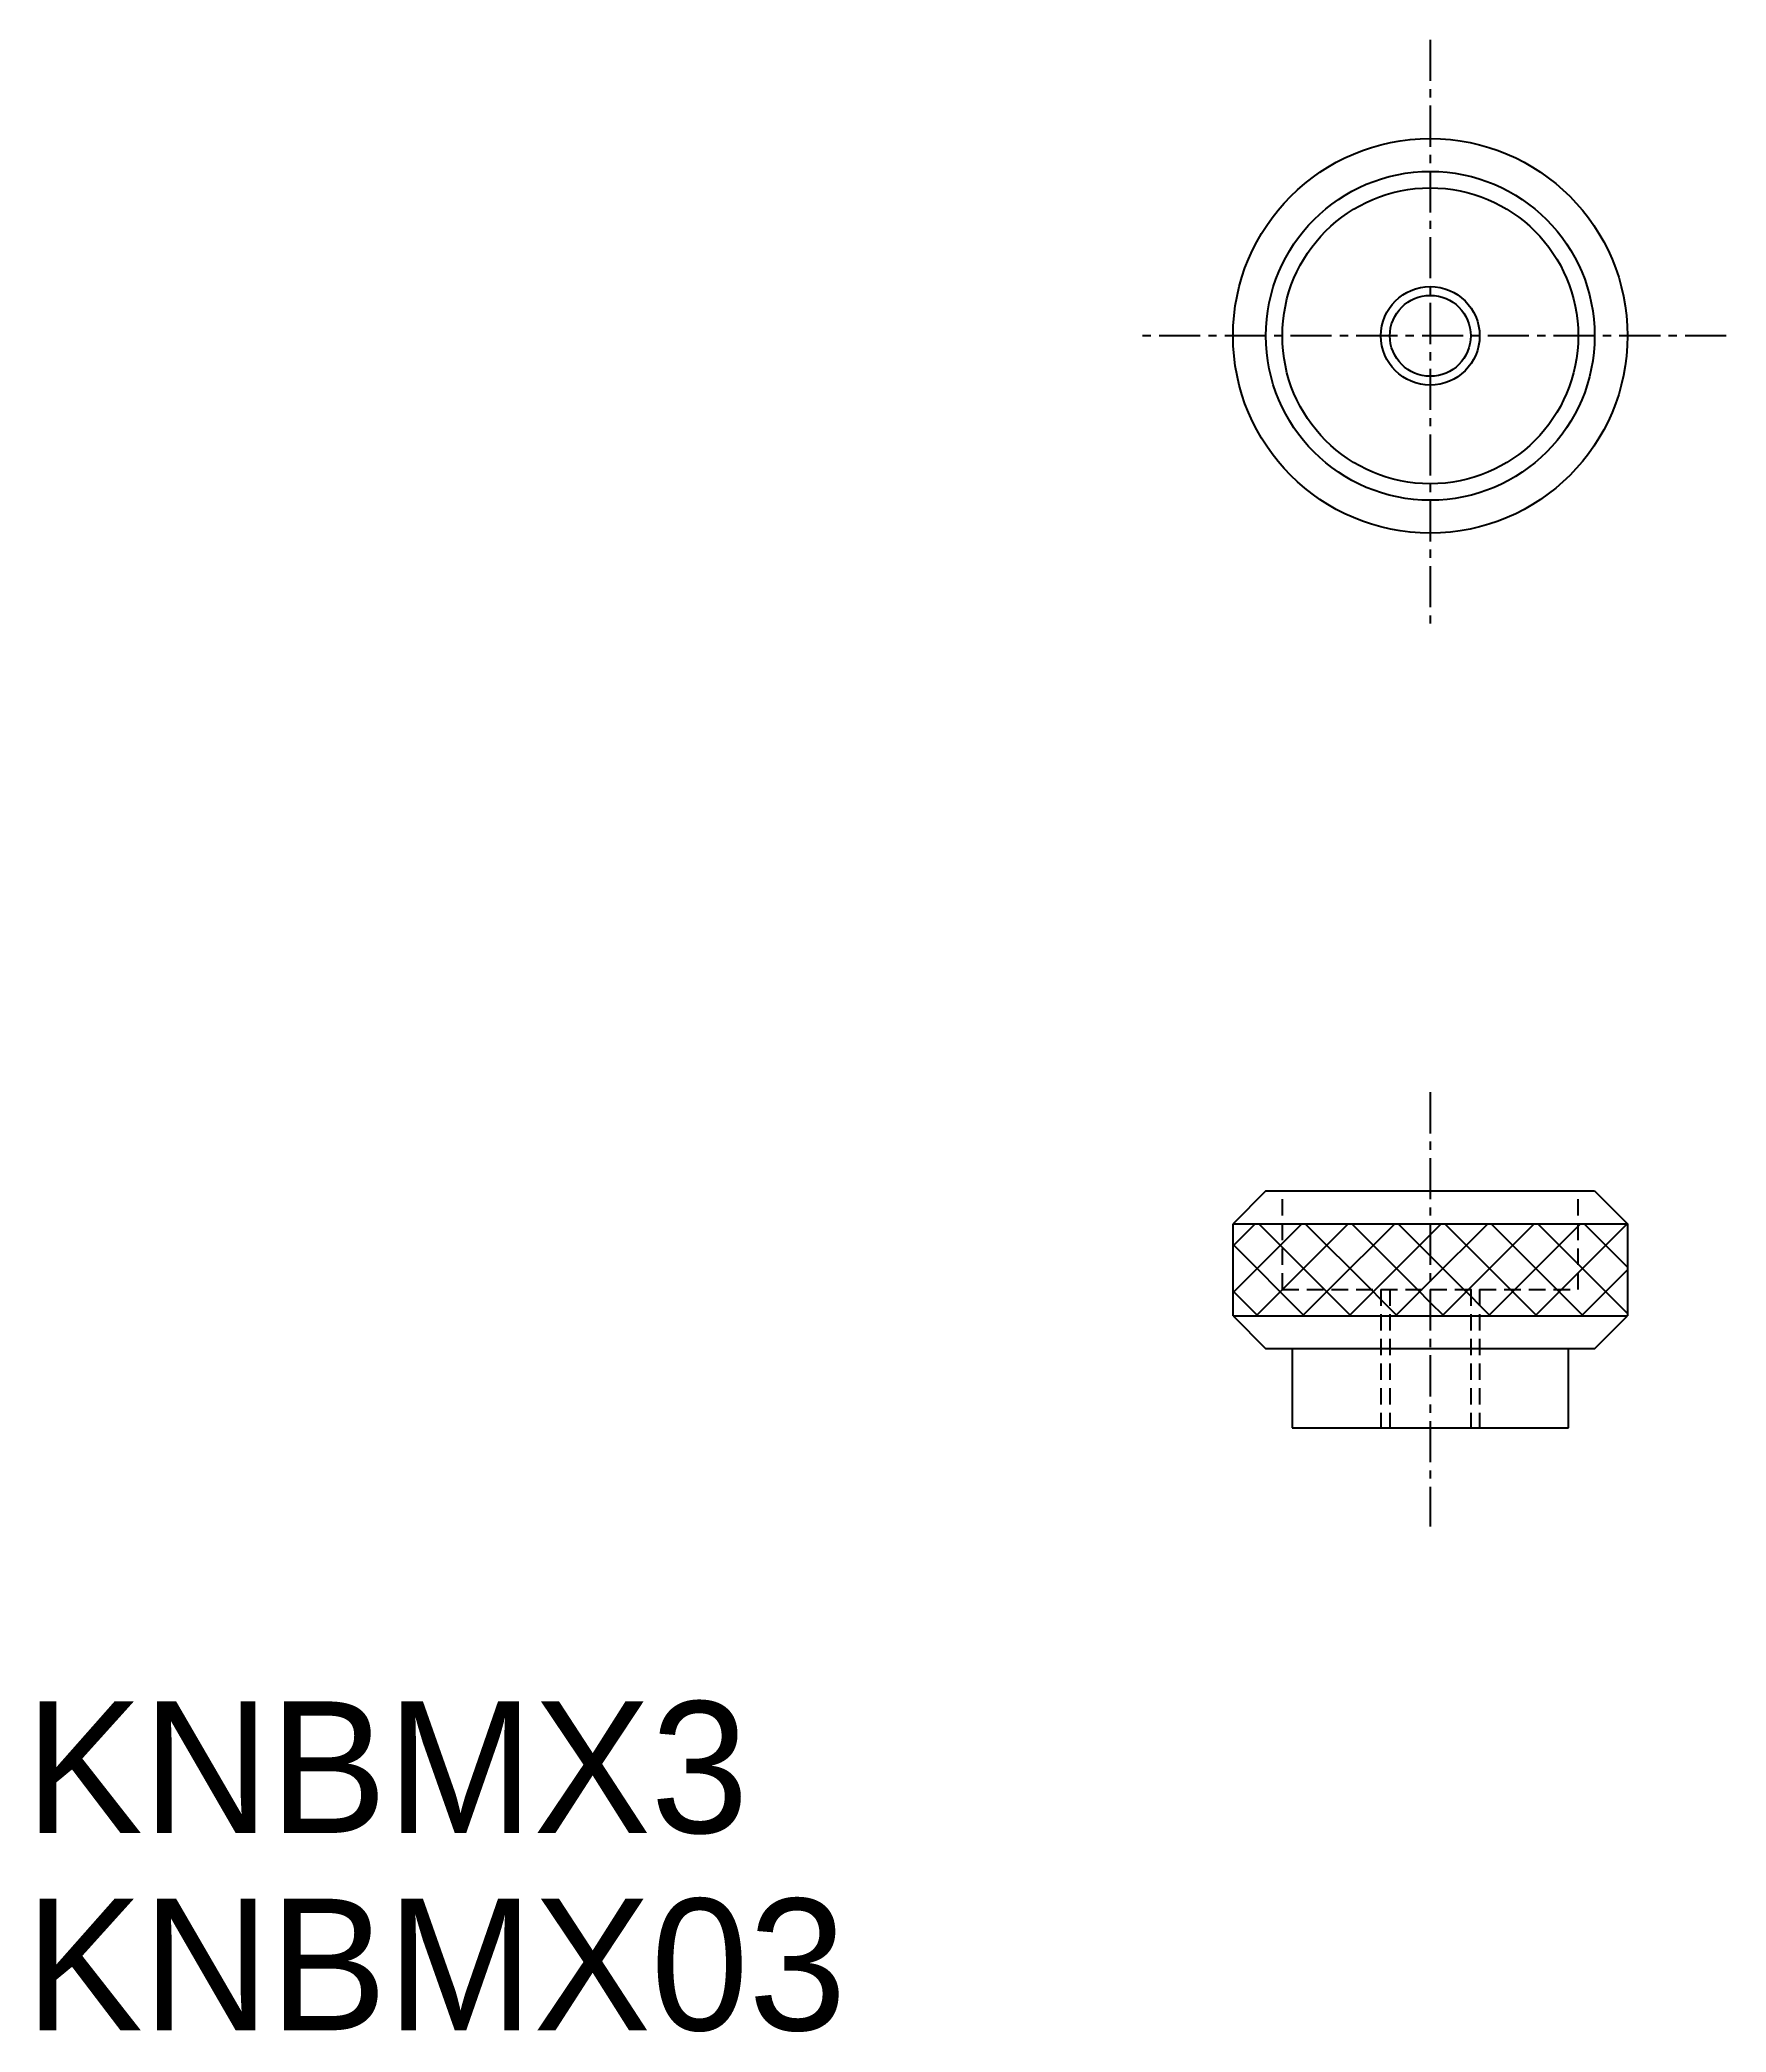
# Model space of a CAD drawing. Extents: x -12892.2 to -12840.9, y 15 to 75.5.
import ezdxf

# ---------------------------------------------------------------- set-up
doc = ezdxf.new("R2010")
doc.units = 0
doc.linetypes.add('CENTER', pattern=[2, 1.25, -0.25, 0.25, -0.25])
doc.linetypes.add('DASHED', pattern=[0.75, 0.5, -0.25])
doc.layers.get('0').update_dxf_attribs({"linetype": 'CONTINUOUS'})
doc.layers.add('CENTER', color=1, linetype='CENTER')

# ---------------------------------------------------------------- blocks, each defined once
blk = doc.blocks.new('*X2')
at = {"color": 0, "linetype": 'CONTINUOUS'}
for p, q in [((-12855.93, 38.869), (-12855.255, 39.544)), ((-12854.43, 38.827), (-12855.147, 39.544)), ((-12854.43, 38.955), (-12853.841, 39.544)), ((-12854.427, 37.544), (-12852.427, 39.544)), ((-12851.733, 37.544), (-12853.733, 39.544)), ((-12853.013, 37.544), (-12851.013, 39.544)), ((-12850.319, 37.544), (-12852.319, 39.544)), ((-12849.93, 38.569), (-12850.905, 39.544)), ((-12849.93, 37.798), (-12848.184, 39.544)), ((-12849.93, 39.212), (-12849.598, 39.544)), ((-12847.49, 37.544), (-12849.49, 39.544)), ((-12848.77, 37.544), (-12846.77, 39.544)), ((-12846.076, 37.544), (-12848.076, 39.544)), ((-12847.356, 37.544), (-12845.43, 39.47)), ((-12845.43, 38.312), (-12846.662, 39.544)), ((-12845.43, 38.056), (-12843.942, 39.544)), ((-12845.43, 39.47), (-12845.356, 39.544)), ((-12843.93, 38.226), (-12845.248, 39.544)), ((-12855.93, 37.455), (-12854.43, 38.955)), ((-12853.762, 36.744), (-12855.93, 38.912)), ((-12853.147, 37.544), (-12854.43, 38.827)), ((-12851.598, 37.544), (-12849.93, 39.212)), ((-12848.905, 37.544), (-12849.93, 38.569)), ((-12843.93, 36.812), (-12845.43, 38.312)), ((-12850.184, 37.544), (-12849.93, 37.798)), ((-12845.942, 37.544), (-12845.43, 38.056)), ((-12845.327, 36.744), (-12843.93, 38.141)), ((-12855.176, 36.744), (-12855.93, 37.498)), ((-12855.227, 36.744), (-12854.427, 37.544)), ((-12853.813, 36.744), (-12853.013, 37.544)), ((-12852.347, 36.744), (-12853.147, 37.544)), ((-12852.398, 36.744), (-12851.598, 37.544)), ((-12851.43, 37.241), (-12851.733, 37.544)), ((-12851.159, 36.97), (-12851.43, 37.241)), ((-12850.933, 36.744), (-12851.159, 36.97)), ((-12850.984, 36.744), (-12850.184, 37.544)), ((-12849.93, 37.155), (-12850.319, 37.544)), ((-12849.519, 36.744), (-12849.93, 37.155)), ((-12849.57, 36.744), (-12848.77, 37.544)), ((-12848.7, 37.34), (-12848.905, 37.544)), ((-12848.43, 37.069), (-12848.7, 37.34)), ((-12848.105, 36.744), (-12848.43, 37.069)), ((-12848.156, 36.744), (-12847.356, 37.544)), ((-12846.69, 36.744), (-12847.49, 37.544)), ((-12846.742, 36.744), (-12845.942, 37.544)), ((-12845.276, 36.744), (-12846.076, 37.544))]:
    blk.add_line(p, q, dxfattribs=at)

msp = doc.modelspace()

# ---------------------------------------------------------------- linework, layer by layer
at = {"color": 7, "linetype": 'CONTINUOUS'}
for p, q in [((-12854.93, 40.544), (-12855.93, 39.544)), ((-12854.93, 40.544), (-12844.93, 40.544)), ((-12844.93, 40.544), (-12843.93, 39.544)), ((-12855.93, 36.744), (-12855.93, 39.544)), ((-12855.93, 39.544), (-12843.93, 39.544)), ((-12843.93, 39.544), (-12843.93, 36.744)), ((-12849.93, 38.944), (-12849.93, 38.944)), ((-12855.93, 36.744), (-12843.93, 36.744)), ((-12855.93, 36.744), (-12854.93, 35.744)), ((-12844.93, 35.744), (-12843.93, 36.744)), ((-12844.93, 35.744), (-12854.93, 35.744)), ((-12854.13, 35.744), (-12854.13, 33.344)), ((-12845.73, 33.344), (-12845.73, 35.744)), ((-12854.13, 33.344), (-12845.73, 33.344))]:
    msp.add_line(p, q, dxfattribs=at)
at = {"color": 3, "linetype": 'DASHED'}
for p, q in [((-12854.43, 37.544), (-12854.43, 40.544)), ((-12845.43, 37.544), (-12845.43, 40.544)), ((-12854.43, 37.544), (-12845.43, 37.544)), ((-12851.43, 37.544), (-12851.43, 33.344)), ((-12851.159, 37.544), (-12851.159, 33.344)), ((-12848.7, 37.544), (-12848.7, 33.344)), ((-12848.43, 37.544), (-12848.43, 33.344))]:
    msp.add_line(p, q, dxfattribs=at)
at = {"color": 7, "linetype": 'CONTINUOUS'}
for radius in [6, 5, 4.5, 1.23]:
    msp.add_circle((-12849.93, 66.544), radius, dxfattribs=at)
at = {"color": 3, "linetype": 'CONTINUOUS'}
msp.add_circle((-12849.93, 66.544), 1.5, dxfattribs=at)
at = {"layer": 'CENTER', "color": 1, "linetype": 'CENTER'}
for p, q in [((-12849.93, 75.544), (-12849.93, 57.544)), ((-12840.93, 66.544), (-12858.93, 66.544)), ((-12849.93, 43.544), (-12849.93, 30.344))]:
    msp.add_line(p, q, dxfattribs=at)

# ---------------------------------------------------------------- block references
at = {"color": 7, "linetype": 'CONTINUOUS'}
msp.add_blockref('*X2', (0, 0), dxfattribs=at)

# ---------------------------------------------------------------- texts
for s, p in [('KNBMX3', (-12892.662, 21.021)), ('KNBMX03', (-12892.662, 15.021))]:
    msp.add_text(s, height=4, dxfattribs=at).set_placement(p)

doc.saveas('drawing.dxf')
